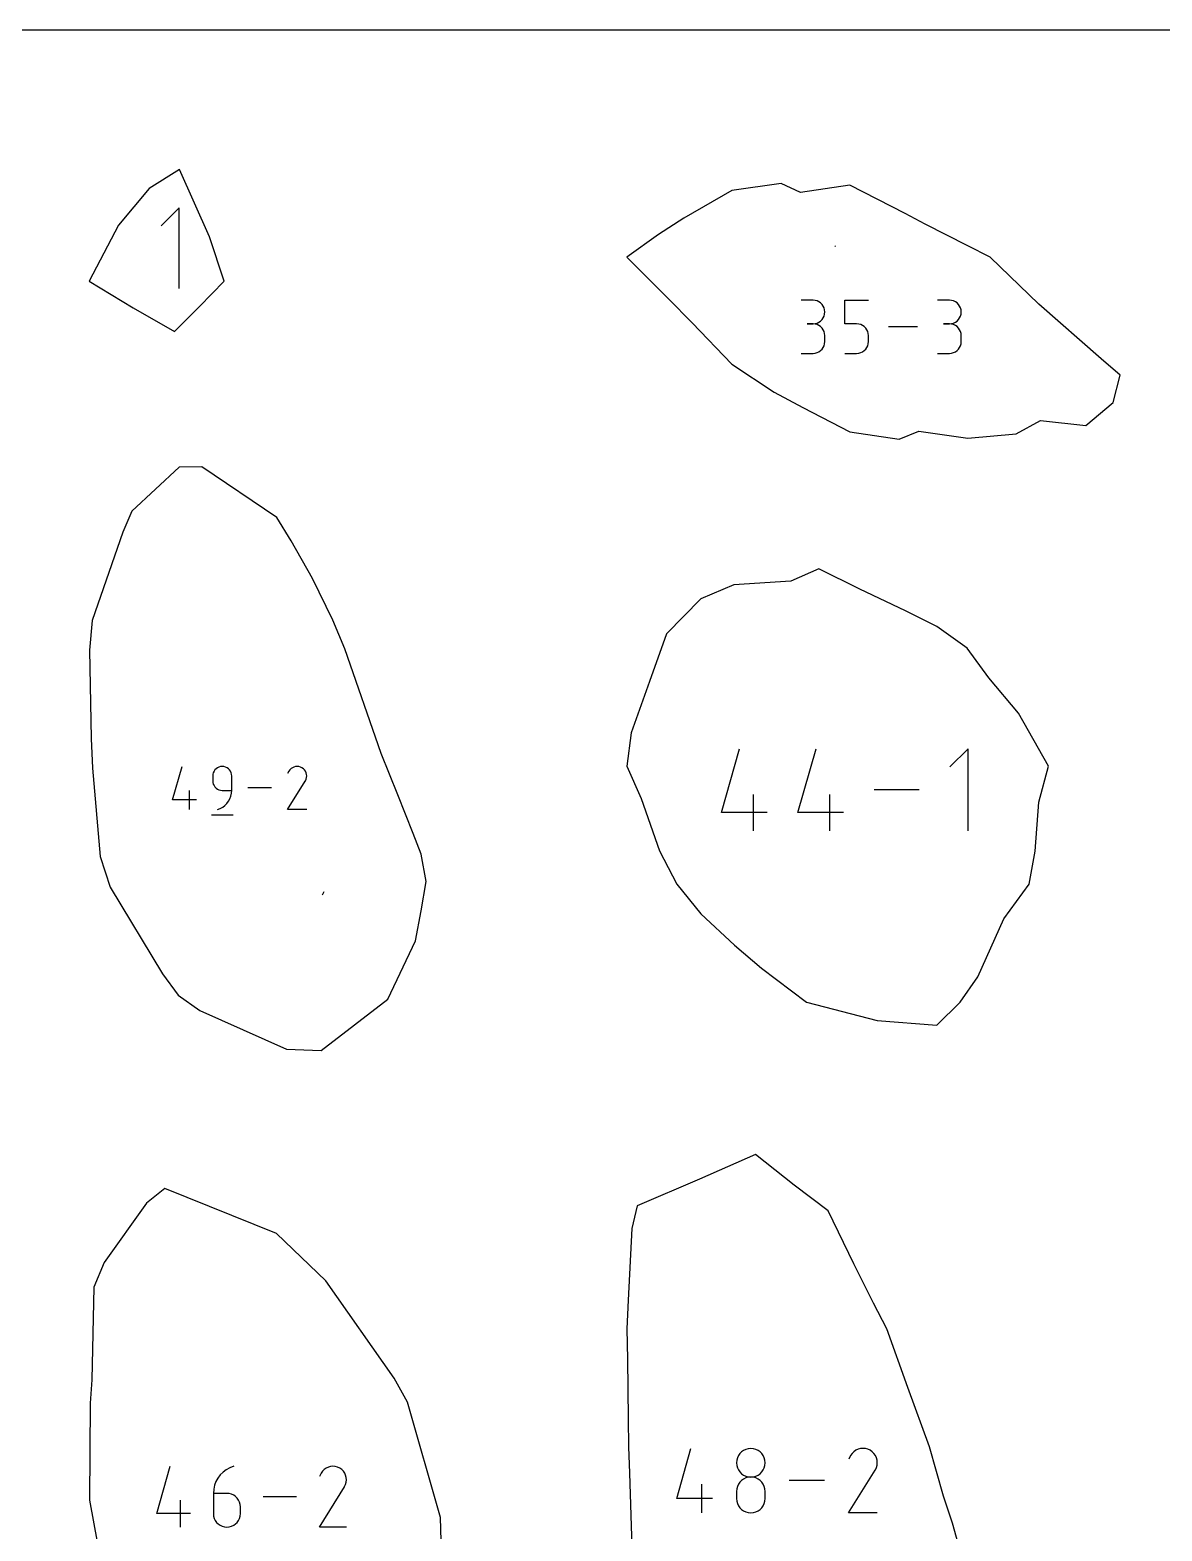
# Model space of a CAD drawing. Extents: x 0 to 12.2, y 0 to 12.
# Drawn here: x 5.933 to 7.024, y 10.553 to 12 of the extents above; entities that cross this region are included whole.
import ezdxf

# ---------------------------------------------------------------- set-up
doc = ezdxf.new("R2010")
doc.units = 0

msp = doc.modelspace()

# ---------------------------------------------------------------- linework, layer by layer
at = {"layer": 'annotation', "color": 1}
for p, q in [((6.076483, 11.828417), (6.059231, 11.811161)), ((6.076483, 11.750818), (6.076483, 11.828417)), ((6.709364, 11.791788), (6.708502, 11.791143)), ((6.687538, 11.739524), (6.676131, 11.739524)), ((6.689589, 11.73934), (6.687538, 11.739524)), ((6.69152, 11.738809), (6.689589, 11.73934)), ((6.693297, 11.737964), (6.69152, 11.738809)), ((6.694889, 11.736839), (6.693297, 11.737964)), ((6.696263, 11.735464), (6.694889, 11.736839)), ((6.718208, 11.716708), (6.718208, 11.739583)), ((6.718208, 11.739583), (6.741021, 11.739583)), ((6.819041, 11.739524), (6.807634, 11.739524)), ((6.821093, 11.73934), (6.819041, 11.739524)), ((6.823023, 11.738809), (6.821093, 11.73934)), ((6.824801, 11.737964), (6.823023, 11.738809)), ((6.826392, 11.736839), (6.824801, 11.737964)), ((6.827767, 11.735464), (6.826392, 11.736839)), ((6.697388, 11.733874), (6.696263, 11.735464)), ((6.696263, 11.720775), (6.697388, 11.72237)), ((6.698232, 11.7321), (6.697388, 11.733874)), ((6.697388, 11.72237), (6.698232, 11.724149)), ((6.698761, 11.730175), (6.698232, 11.7321)), ((6.698232, 11.724149), (6.698761, 11.726081)), ((6.698945, 11.728133), (6.698761, 11.730175)), ((6.698761, 11.726081), (6.698945, 11.728133)), ((6.698945, 11.728133), (6.698945, 11.728133)), ((6.828892, 11.733874), (6.827767, 11.735464)), ((6.827767, 11.720775), (6.828892, 11.72237)), ((6.829735, 11.7321), (6.828892, 11.733874)), ((6.828892, 11.72237), (6.829735, 11.724149)), ((6.830265, 11.730175), (6.829735, 11.7321)), ((6.829735, 11.724149), (6.830265, 11.726081)), ((6.830448, 11.728133), (6.830265, 11.730175)), ((6.830265, 11.726081), (6.830448, 11.728133)), ((6.830448, 11.728133), (6.830448, 11.728133)), ((6.687538, 11.71671), (6.681826, 11.71671)), ((6.681826, 11.71671), (6.687538, 11.71671)), ((6.687538, 11.71671), (6.689589, 11.716894)), ((6.689589, 11.716526), (6.687538, 11.71671)), ((6.687538, 11.71671), (6.687538, 11.71671)), ((6.689589, 11.716894), (6.69152, 11.717425)), ((6.69152, 11.715995), (6.689589, 11.716526)), ((6.69152, 11.717425), (6.693297, 11.718271)), ((6.693297, 11.715151), (6.69152, 11.715995)), ((6.693297, 11.718271), (6.694889, 11.719398)), ((6.694889, 11.714025), (6.693297, 11.715151)), ((6.694889, 11.719398), (6.696263, 11.720775)), ((6.696263, 11.71265), (6.694889, 11.714025)), ((6.697388, 11.71106), (6.696263, 11.71265)), ((6.698232, 11.709286), (6.697388, 11.71106)), ((6.698761, 11.707362), (6.698232, 11.709286)), ((6.729615, 11.716708), (6.718208, 11.716708)), ((6.731663, 11.716525), (6.729615, 11.716708)), ((6.733591, 11.715997), (6.731663, 11.716525)), ((6.735368, 11.715156), (6.733591, 11.715997)), ((6.73696, 11.714034), (6.735368, 11.715156)), ((6.738336, 11.712662), (6.73696, 11.714034)), ((6.739462, 11.711073), (6.738336, 11.712662)), ((6.740307, 11.709298), (6.739462, 11.711073)), ((6.740837, 11.707369), (6.740307, 11.709298)), ((6.788376, 11.713899), (6.760289, 11.713899)), ((6.819041, 11.71671), (6.81333, 11.71671)), ((6.81333, 11.71671), (6.819041, 11.71671)), ((6.819041, 11.71671), (6.821093, 11.716894)), ((6.821093, 11.716526), (6.819041, 11.71671)), ((6.819041, 11.71671), (6.819041, 11.71671)), ((6.821093, 11.716894), (6.823023, 11.717425)), ((6.823023, 11.715995), (6.821093, 11.716526)), ((6.823023, 11.717425), (6.824801, 11.718271)), ((6.824801, 11.715151), (6.823023, 11.715995)), ((6.824801, 11.718271), (6.826392, 11.719398)), ((6.826392, 11.714025), (6.824801, 11.715151)), ((6.826392, 11.719398), (6.827767, 11.720775)), ((6.827767, 11.71265), (6.826392, 11.714025)), ((6.828892, 11.71106), (6.827767, 11.71265)), ((6.829735, 11.709286), (6.828892, 11.71106)), ((6.830265, 11.707362), (6.829735, 11.709286)), ((6.696263, 11.692275), (6.697388, 11.693866)), ((6.697388, 11.693866), (6.698232, 11.695639)), ((6.698232, 11.695639), (6.698761, 11.697564)), ((6.698945, 11.705319), (6.698761, 11.707362)), ((6.698761, 11.697564), (6.698945, 11.699608)), ((6.698945, 11.699608), (6.698945, 11.705319)), ((6.698945, 11.705319), (6.698945, 11.705319)), ((6.738335, 11.692279), (6.739461, 11.693873)), ((6.739461, 11.693873), (6.740306, 11.695651)), ((6.740306, 11.695651), (6.740837, 11.697583)), ((6.741021, 11.705318), (6.740837, 11.707369)), ((6.740837, 11.697583), (6.741021, 11.699635)), ((6.741021, 11.699635), (6.741021, 11.705318)), ((6.741021, 11.705318), (6.741021, 11.705318)), ((6.827767, 11.692275), (6.828892, 11.693866)), ((6.828892, 11.693866), (6.829735, 11.695639)), ((6.829735, 11.695639), (6.830265, 11.697564)), ((6.830448, 11.705319), (6.830265, 11.707362)), ((6.830265, 11.697564), (6.830448, 11.699608)), ((6.830448, 11.699608), (6.830448, 11.705319)), ((6.830448, 11.705319), (6.830448, 11.705319)), ((6.676131, 11.688217), (6.687538, 11.688217)), ((6.687538, 11.688217), (6.689589, 11.688401)), ((6.687538, 11.688217), (6.687538, 11.688217)), ((6.689589, 11.688401), (6.69152, 11.688931)), ((6.69152, 11.688931), (6.693297, 11.689776)), ((6.693297, 11.689776), (6.694889, 11.690901)), ((6.694889, 11.690901), (6.696263, 11.692275)), ((6.718208, 11.688215), (6.729615, 11.688215)), ((6.729615, 11.688215), (6.731662, 11.688399)), ((6.729615, 11.688215), (6.729615, 11.688215)), ((6.731662, 11.688399), (6.73359, 11.68893)), ((6.73359, 11.68893), (6.735367, 11.689775)), ((6.735367, 11.689775), (6.736959, 11.690902)), ((6.736959, 11.690902), (6.738335, 11.692279)), ((6.807634, 11.688217), (6.819041, 11.688217)), ((6.819041, 11.688217), (6.821093, 11.688401)), ((6.819041, 11.688217), (6.819041, 11.688217)), ((6.821093, 11.688401), (6.823023, 11.688931)), ((6.823023, 11.688931), (6.824801, 11.689776)), ((6.824801, 11.689776), (6.826392, 11.690901)), ((6.826392, 11.690901), (6.827767, 11.692275)), ((6.599254, 11.245481), (6.616816, 11.307069)), ((6.672925, 11.245481), (6.690486, 11.307069)), ((6.837203, 11.307069), (6.819597, 11.289459)), ((6.837203, 11.227875), (6.837203, 11.307069)), ((6.070207, 11.257658), (6.079408, 11.289927)), ((6.113371, 11.288666), (6.112085, 11.287756)), ((6.114806, 11.289349), (6.113371, 11.288666)), ((6.116363, 11.289778), (6.114806, 11.289349)), ((6.118017, 11.289927), (6.116363, 11.289778)), ((6.119674, 11.289778), (6.118017, 11.289927)), ((6.118017, 11.289927), (6.118017, 11.289927)), ((6.121234, 11.289349), (6.119674, 11.289778)), ((6.122669, 11.288666), (6.121234, 11.289349)), ((6.123955, 11.287756), (6.122669, 11.288666)), ((6.185701, 11.288714), (6.184393, 11.287811)), ((6.187132, 11.289373), (6.185701, 11.288714)), ((6.188649, 11.28978), (6.187132, 11.289373)), ((6.190218, 11.289926), (6.188649, 11.28978)), ((6.191804, 11.289801), (6.190218, 11.289926)), ((6.193371, 11.289397), (6.191804, 11.289801)), ((6.194885, 11.288704), (6.193371, 11.289397)), ((6.196239, 11.287742), (6.194885, 11.288704)), ((6.194885, 11.288704), (6.194885, 11.288704)), ((6.108952, 11.282357), (6.108803, 11.2807)), ((6.108803, 11.2807), (6.108803, 11.276086)), ((6.108803, 11.276086), (6.108803, 11.276086)), ((6.108803, 11.276086), (6.108952, 11.274429)), ((6.109381, 11.283918), (6.108952, 11.282357)), ((6.108952, 11.274429), (6.109381, 11.272869)), ((6.110063, 11.285355), (6.109381, 11.283918)), ((6.110973, 11.286643), (6.110063, 11.285355)), ((6.112085, 11.287756), (6.110973, 11.286643)), ((6.125065, 11.286643), (6.123955, 11.287756)), ((6.125974, 11.285355), (6.125065, 11.286643)), ((6.126655, 11.283918), (6.125974, 11.285355)), ((6.127083, 11.282357), (6.126655, 11.283918)), ((6.127231, 11.2807), (6.127083, 11.282357)), ((6.127231, 11.266862), (6.127231, 11.2807)), ((6.127231, 11.2807), (6.127231, 11.2807)), ((6.181044, 11.248434), (6.198072, 11.275847)), ((6.18228, 11.285313), (6.18107, 11.282992)), ((6.183241, 11.286675), (6.18228, 11.285313)), ((6.184393, 11.287811), (6.183241, 11.286675)), ((6.197371, 11.286588), (6.196239, 11.287742)), ((6.198271, 11.285278), (6.197371, 11.286588)), ((6.198072, 11.275847), (6.198093, 11.275872)), ((6.198072, 11.275847), (6.198072, 11.275847)), ((6.198093, 11.275872), (6.198112, 11.275897)), ((6.198112, 11.275897), (6.198131, 11.275923)), ((6.198131, 11.275923), (6.198149, 11.27595)), ((6.198149, 11.27595), (6.198167, 11.275977)), ((6.198167, 11.275977), (6.198185, 11.276005)), ((6.198185, 11.276005), (6.198202, 11.276035)), ((6.198202, 11.276035), (6.198219, 11.276066)), ((6.198219, 11.276066), (6.198236, 11.276099)), ((6.198236, 11.276099), (6.19894, 11.277609)), ((6.198236, 11.276099), (6.198236, 11.276099)), ((6.198929, 11.283846), (6.198271, 11.285278)), ((6.199335, 11.282327), (6.198929, 11.283846)), ((6.19894, 11.277609), (6.19935, 11.279173)), ((6.199479, 11.280758), (6.199335, 11.282327)), ((6.19935, 11.279173), (6.199479, 11.280758)), ((6.08634, 11.248434), (6.08634, 11.266862)), ((6.109381, 11.272869), (6.110063, 11.271432)), ((6.110063, 11.271432), (6.110973, 11.270144)), ((6.110973, 11.270144), (6.112085, 11.269032)), ((6.112085, 11.269032), (6.113371, 11.268122)), ((6.113371, 11.268122), (6.114806, 11.267439)), ((6.114806, 11.267439), (6.116363, 11.267011)), ((6.116363, 11.267011), (6.118017, 11.266862)), ((6.118017, 11.266862), (6.127231, 11.266862)), ((6.12547, 11.258829), (6.126432, 11.261375)), ((6.126432, 11.261375), (6.127027, 11.264064)), ((6.127027, 11.264064), (6.127231, 11.266862)), ((6.165485, 11.26918), (6.142798, 11.26918)), ((6.630046, 11.227875), (6.630046, 11.263047)), ((6.703716, 11.227875), (6.703716, 11.263047)), ((6.789904, 11.267472), (6.746602, 11.267472)), ((6.093246, 11.257658), (6.070207, 11.257658)), ((6.113406, 11.248434), (6.116041, 11.249416)), ((6.113406, 11.248434), (6.113406, 11.248434)), ((6.116041, 11.249416), (6.11846, 11.250743)), ((6.11846, 11.250743), (6.120637, 11.252382)), ((6.120637, 11.252382), (6.122548, 11.254298)), ((6.122548, 11.254298), (6.124167, 11.256458)), ((6.124167, 11.256458), (6.12547, 11.258829)), ((6.199472, 11.248434), (6.181044, 11.248434)), ((6.643227, 11.245481), (6.599254, 11.245481)), ((6.716897, 11.245481), (6.672925, 11.245481)), ((6.107652, 11.243247), (6.128398, 11.243247)), ((6.214801, 11.166058), (6.216132, 11.169441)), ((6.556105, 10.584128), (6.569869, 10.632399)), ((6.614709, 10.623353), (6.614068, 10.621027)), ((6.61573, 10.625496), (6.614709, 10.623353)), ((6.617091, 10.627418), (6.61573, 10.625496)), ((6.618753, 10.629079), (6.617091, 10.627418)), ((6.620677, 10.630439), (6.618753, 10.629079)), ((6.622824, 10.631459), (6.620677, 10.630439)), ((6.625154, 10.632101), (6.622824, 10.631459)), ((6.627629, 10.632323), (6.625154, 10.632101)), ((6.630104, 10.632101), (6.627629, 10.632323)), ((6.627629, 10.632323), (6.627629, 10.632323)), ((6.632434, 10.631459), (6.630104, 10.632101)), ((6.634581, 10.630439), (6.632434, 10.631459)), ((6.636505, 10.629079), (6.634581, 10.630439)), ((6.638167, 10.627418), (6.636505, 10.629079)), ((6.639528, 10.625496), (6.638167, 10.627418)), ((6.640549, 10.623353), (6.639528, 10.625496)), ((6.64119, 10.621027), (6.640549, 10.623353)), ((6.723757, 10.625497), (6.721947, 10.622025)), ((6.725194, 10.627534), (6.723757, 10.625497)), ((6.726917, 10.629234), (6.725194, 10.627534)), ((6.728875, 10.630584), (6.726917, 10.629234)), ((6.731015, 10.631571), (6.728875, 10.630584)), ((6.733285, 10.63218), (6.731015, 10.631571)), ((6.735632, 10.632398), (6.733285, 10.63218)), ((6.738004, 10.632211), (6.735632, 10.632398)), ((6.740348, 10.631606), (6.738004, 10.632211)), ((6.742613, 10.630569), (6.740348, 10.631606)), ((6.744638, 10.629131), (6.742613, 10.630569)), ((6.742613, 10.630569), (6.742613, 10.630569)), ((6.746331, 10.627405), (6.744638, 10.629131)), ((6.747678, 10.625445), (6.746331, 10.627405)), ((6.748662, 10.623302), (6.747678, 10.625445)), ((6.749269, 10.621031), (6.748662, 10.623302)), ((6.054846, 10.569518), (6.067865, 10.615175)), ((6.118798, 10.609562), (6.116091, 10.606844)), ((6.121882, 10.611888), (6.118798, 10.609562)), ((6.125309, 10.613775), (6.121882, 10.611888)), ((6.129044, 10.615175), (6.125309, 10.613775)), ((6.129044, 10.615175), (6.129044, 10.615175)), ((6.213421, 10.608647), (6.211709, 10.605363)), ((6.21478, 10.610573), (6.213421, 10.608647)), ((6.21641, 10.612181), (6.21478, 10.610573)), ((6.218262, 10.613458), (6.21641, 10.612181)), ((6.220286, 10.614391), (6.218262, 10.613458)), ((6.222433, 10.614967), (6.220286, 10.614391)), ((6.224653, 10.615174), (6.222433, 10.614967)), ((6.226896, 10.614997), (6.224653, 10.615174)), ((6.229114, 10.614425), (6.226896, 10.614997)), ((6.231256, 10.613444), (6.229114, 10.614425)), ((6.233171, 10.612084), (6.231256, 10.613444)), ((6.231256, 10.613444), (6.231256, 10.613444)), ((6.234773, 10.610451), (6.233171, 10.612084)), ((6.236047, 10.608597), (6.234773, 10.610451)), ((6.236978, 10.606571), (6.236047, 10.608597)), ((6.614068, 10.621027), (6.613846, 10.618559)), ((6.613846, 10.618559), (6.613846, 10.618559)), ((6.613846, 10.618559), (6.614068, 10.61608)), ((6.614068, 10.61608), (6.61471, 10.613745)), ((6.61471, 10.613745), (6.615731, 10.611595)), ((6.615731, 10.611595), (6.617092, 10.609669)), ((6.617092, 10.609669), (6.618755, 10.608004)), ((6.636504, 10.608004), (6.638166, 10.609669)), ((6.638166, 10.609669), (6.639528, 10.611595)), ((6.639528, 10.611595), (6.640549, 10.613745)), ((6.640549, 10.613745), (6.64119, 10.61608)), ((6.641412, 10.618559), (6.64119, 10.621027)), ((6.64119, 10.61608), (6.641412, 10.618559)), ((6.641412, 10.618559), (6.641412, 10.618559)), ((6.721908, 10.570329), (6.747381, 10.611336)), ((6.747381, 10.611336), (6.747411, 10.611374)), ((6.747381, 10.611336), (6.747381, 10.611336)), ((6.747411, 10.611374), (6.747441, 10.611412)), ((6.747441, 10.611412), (6.747469, 10.611451)), ((6.747469, 10.611451), (6.747496, 10.61149)), ((6.747496, 10.61149), (6.747523, 10.611531)), ((6.747523, 10.611531), (6.747549, 10.611574)), ((6.747549, 10.611574), (6.747575, 10.611618)), ((6.747575, 10.611618), (6.7476, 10.611665)), ((6.7476, 10.611665), (6.747626, 10.611714)), ((6.747626, 10.611714), (6.748678, 10.613972)), ((6.747626, 10.611714), (6.747626, 10.611714)), ((6.748678, 10.613972), (6.749292, 10.616313)), ((6.749484, 10.618683), (6.749269, 10.621031)), ((6.749292, 10.616313), (6.749484, 10.618683)), ((6.110592, 10.596812), (6.109749, 10.592999)), ((6.111953, 10.600422), (6.110592, 10.596812)), ((6.113798, 10.603782), (6.111953, 10.600422)), ((6.116091, 10.606844), (6.113798, 10.603782)), ((6.211672, 10.556465), (6.235766, 10.595252)), ((6.235766, 10.595252), (6.235795, 10.595288)), ((6.235766, 10.595252), (6.235766, 10.595252)), ((6.235795, 10.595288), (6.235822, 10.595324)), ((6.235822, 10.595324), (6.235849, 10.595361)), ((6.235849, 10.595361), (6.235875, 10.595398)), ((6.235875, 10.595398), (6.2359, 10.595437)), ((6.2359, 10.595437), (6.235925, 10.595477)), ((6.235925, 10.595477), (6.235949, 10.595519)), ((6.235949, 10.595519), (6.235973, 10.595563)), ((6.235973, 10.595563), (6.235998, 10.59561)), ((6.235998, 10.59561), (6.236993, 10.597746)), ((6.235998, 10.59561), (6.235998, 10.59561)), ((6.237552, 10.604422), (6.236978, 10.606571)), ((6.236993, 10.597746), (6.237574, 10.59996)), ((6.237755, 10.602202), (6.237552, 10.604422)), ((6.237574, 10.59996), (6.237755, 10.602202)), ((6.580239, 10.570329), (6.580239, 10.597896)), ((6.614709, 10.59577), (6.614068, 10.593436)), ((6.61573, 10.597919), (6.614709, 10.59577)), ((6.617091, 10.599845), (6.61573, 10.597919)), ((6.618753, 10.601509), (6.617091, 10.599845)), ((6.620677, 10.602871), (6.618753, 10.601509)), ((6.618755, 10.608004), (6.620679, 10.606642)), ((6.622824, 10.603892), (6.620677, 10.602871)), ((6.620679, 10.606642), (6.622825, 10.605621)), ((6.625154, 10.604534), (6.622824, 10.603892)), ((6.622825, 10.605621), (6.625155, 10.604979)), ((6.627629, 10.604756), (6.625154, 10.604534)), ((6.625155, 10.604979), (6.627629, 10.604756)), ((6.627629, 10.604756), (6.630103, 10.604979)), ((6.630104, 10.604534), (6.627629, 10.604756)), ((6.627629, 10.604756), (6.627629, 10.604756)), ((6.627629, 10.604756), (6.627629, 10.604756)), ((6.630103, 10.604979), (6.632433, 10.605621)), ((6.632434, 10.603893), (6.630104, 10.604534)), ((6.632433, 10.605621), (6.63458, 10.606642)), ((6.634581, 10.602872), (6.632434, 10.603893)), ((6.63458, 10.606642), (6.636504, 10.608004)), ((6.636505, 10.60151), (6.634581, 10.602872)), ((6.638167, 10.599847), (6.636505, 10.60151)), ((6.639528, 10.597921), (6.638167, 10.599847)), ((6.640549, 10.595771), (6.639528, 10.597921)), ((6.64119, 10.593437), (6.640549, 10.595771)), ((6.698633, 10.601364), (6.664695, 10.601364)), ((6.077673, 10.556466), (6.077673, 10.58254)), ((6.109749, 10.592999), (6.109461, 10.589031)), ((6.109461, 10.589031), (6.109461, 10.569518)), ((6.122498, 10.589031), (6.109461, 10.589031)), ((6.124842, 10.588822), (6.122498, 10.589031)), ((6.127049, 10.588218), (6.124842, 10.588822)), ((6.12908, 10.587257), (6.127049, 10.588218)), ((6.130899, 10.585974), (6.12908, 10.587257)), ((6.13247, 10.584406), (6.130899, 10.585974)), ((6.133756, 10.58259), (6.13247, 10.584406)), ((6.13472, 10.580561), (6.133756, 10.58259)), ((6.135325, 10.578356), (6.13472, 10.580561)), ((6.189658, 10.58582), (6.157556, 10.58582)), ((6.59057, 10.584128), (6.556105, 10.584128)), ((6.614068, 10.593436), (6.613846, 10.590958)), ((6.613846, 10.590958), (6.613846, 10.584091)), ((6.613846, 10.584091), (6.613846, 10.584091)), ((6.613846, 10.584091), (6.614068, 10.581613)), ((6.614068, 10.581613), (6.61471, 10.579282)), ((6.61471, 10.579282), (6.615731, 10.577137)), ((6.639528, 10.577137), (6.640549, 10.579282)), ((6.640549, 10.579282), (6.64119, 10.581613)), ((6.641412, 10.590958), (6.64119, 10.593437)), ((6.64119, 10.581613), (6.641412, 10.584091)), ((6.641412, 10.584091), (6.641412, 10.590958)), ((6.641412, 10.590958), (6.641412, 10.590958)), ((6.087445, 10.569518), (6.054846, 10.569518)), ((6.109461, 10.569518), (6.109461, 10.569518)), ((6.109461, 10.569518), (6.109671, 10.567172)), ((6.109671, 10.567172), (6.110278, 10.564965)), ((6.110278, 10.564965), (6.111244, 10.562931)), ((6.133756, 10.562931), (6.13472, 10.564965)), ((6.13472, 10.564965), (6.135325, 10.567172)), ((6.135535, 10.576012), (6.135325, 10.578356)), ((6.135325, 10.567172), (6.135535, 10.569518)), ((6.135535, 10.569518), (6.135535, 10.576012)), ((6.135535, 10.576012), (6.135535, 10.576012)), ((6.615731, 10.577137), (6.617092, 10.575217)), ((6.617092, 10.575217), (6.618755, 10.573559)), ((6.618755, 10.573559), (6.620679, 10.572203)), ((6.620679, 10.572203), (6.622825, 10.571186)), ((6.622825, 10.571186), (6.625155, 10.570548)), ((6.625155, 10.570548), (6.627629, 10.570327)), ((6.627629, 10.570327), (6.630103, 10.570548)), ((6.627629, 10.570327), (6.627629, 10.570327)), ((6.630103, 10.570548), (6.632433, 10.571186)), ((6.632433, 10.571186), (6.63458, 10.572203)), ((6.63458, 10.572203), (6.636504, 10.573559)), ((6.636504, 10.573559), (6.638166, 10.575217)), ((6.638166, 10.575217), (6.639528, 10.577137)), ((6.749475, 10.570329), (6.721908, 10.570329)), ((6.111244, 10.562931), (6.112531, 10.56111)), ((6.112531, 10.56111), (6.114104, 10.559536)), ((6.114104, 10.559536), (6.115924, 10.558248)), ((6.115924, 10.558248), (6.117954, 10.557283)), ((6.117954, 10.557283), (6.120158, 10.556676)), ((6.120158, 10.556676), (6.122498, 10.556466)), ((6.122498, 10.556466), (6.124842, 10.556676)), ((6.122498, 10.556466), (6.122498, 10.556466)), ((6.124842, 10.556676), (6.127049, 10.557283)), ((6.127049, 10.557283), (6.12908, 10.558248)), ((6.12908, 10.558248), (6.130899, 10.559536)), ((6.130899, 10.559536), (6.13247, 10.56111)), ((6.13247, 10.56111), (6.133756, 10.562931)), ((6.237747, 10.556465), (6.211672, 10.556465))]:
    msp.add_line(p, q, dxfattribs=at)
at = {"layer": 'boundary', "color": 5}
for p, q in [((6.076684, 11.865566), (6.047611, 11.847185)), ((6.10574, 11.800746), (6.076684, 11.865566)), ((6.047611, 11.847185), (6.017842, 11.811911)), ((6.609345, 11.845127), (6.563148, 11.818689)), ((6.656852, 11.851966), (6.609345, 11.845127)), ((6.675619, 11.843467), (6.656852, 11.851966)), ((6.723126, 11.850306), (6.675619, 11.843467)), ((6.776477, 11.82321), (6.723126, 11.850306)), ((6.017842, 11.811911), (5.989845, 11.757774)), ((6.563148, 11.818689), (6.538488, 11.802857)), ((6.795514, 11.812874), (6.776477, 11.82321)), ((6.836906, 11.791871), (6.795514, 11.812874)), ((6.119976, 11.757774), (6.10574, 11.800746)), ((6.538488, 11.802857), (6.508074, 11.780997)), ((6.508074, 11.780997), (6.548311, 11.740738)), ((6.858281, 11.780997), (6.836906, 11.791871)), ((6.90524, 11.735538), (6.858281, 11.780997)), ((5.989845, 11.757774), (6.032189, 11.73202)), ((6.095978, 11.733543), (6.119976, 11.757774)), ((6.548311, 11.740738), (6.571011, 11.7177)), ((6.032189, 11.73202), (6.07198, 11.709312)), ((6.07198, 11.709312), (6.095978, 11.733543)), ((6.965355, 11.683014), (6.90524, 11.735538)), ((6.571011, 11.7177), (6.609345, 11.677854)), ((6.983655, 11.667217), (6.965355, 11.683014)), ((6.609345, 11.677854), (6.650104, 11.650973)), ((6.976922, 11.640981), (6.983655, 11.667217)), ((6.650104, 11.650973), (6.677858, 11.63612)), ((6.677858, 11.63612), (6.723126, 11.612452)), ((6.950686, 11.618715), (6.976922, 11.640981)), ((6.883523, 11.610744), (6.906924, 11.623443)), ((6.906924, 11.623443), (6.950686, 11.618715)), ((6.723126, 11.612452), (6.770632, 11.60556)), ((6.770632, 11.60556), (6.789399, 11.613365)), ((6.789399, 11.613365), (6.836906, 11.606473)), ((6.836906, 11.606473), (6.883523, 11.610744)), ((6.076352, 11.578435), (6.030795, 11.535925)), ((6.098288, 11.578868), (6.076352, 11.578435)), ((6.170563, 11.530049), (6.098288, 11.578868)), ((6.030795, 11.535925), (6.022065, 11.515733)), ((6.18459, 11.507592), (6.170563, 11.530049)), ((6.022065, 11.515733), (5.992557, 11.430584)), ((6.204872, 11.471118), (6.18459, 11.507592)), ((6.693066, 11.48056), (6.666084, 11.468746)), ((6.732648, 11.461018), (6.693066, 11.48056)), ((6.224505, 11.431018), (6.204872, 11.471118)), ((6.611231, 11.46505), (6.579286, 11.451435)), ((6.666084, 11.468746), (6.611231, 11.46505)), ((6.579286, 11.451435), (6.546198, 11.417844)), ((6.776678, 11.440075), (6.732648, 11.461018)), ((6.806846, 11.424889), (6.776678, 11.440075)), ((5.992557, 11.430584), (5.990116, 11.401953)), ((6.236055, 11.403229), (6.224505, 11.431018)), ((6.836155, 11.403965), (6.806846, 11.424889)), ((6.546198, 11.417844), (6.529762, 11.37182)), ((5.990116, 11.401953), (5.991647, 11.316804)), ((6.271379, 11.302488), (6.236055, 11.403229)), ((6.856907, 11.375256), (6.836155, 11.403965)), ((6.885519, 11.341301), (6.856907, 11.375256)), ((6.529762, 11.37182), (6.512092, 11.322331)), ((6.914652, 11.290185), (6.885519, 11.341301)), ((6.512092, 11.322331), (6.508074, 11.290185)), ((5.991647, 11.316804), (5.992855, 11.288173)), ((6.287284, 11.262418), (6.271379, 11.302488)), ((6.508074, 11.290185), (6.521882, 11.259076)), ((6.905212, 11.255348), (6.914652, 11.290185)), ((5.992855, 11.288173), (6.00022, 11.203023)), ((6.302022, 11.225229), (6.287284, 11.262418)), ((6.521882, 11.259076), (6.539554, 11.20864)), ((6.901864, 11.208175), (6.905212, 11.255348)), ((6.30993, 11.205226), (6.302022, 11.225229)), ((6.00022, 11.203023), (6.009929, 11.173595)), ((6.314568, 11.179005), (6.30993, 11.205226)), ((6.539554, 11.20864), (6.556391, 11.176405)), ((6.89595, 11.176405), (6.901864, 11.208175)), ((6.009929, 11.173595), (6.060396, 11.089845)), ((6.30993, 11.150604), (6.314568, 11.179005)), ((6.556391, 11.176405), (6.579286, 11.147812)), ((6.871607, 11.142999), (6.89595, 11.176405)), ((6.304249, 11.121929), (6.30993, 11.150604)), ((6.579286, 11.147812), (6.611857, 11.117685)), ((6.846451, 11.087094), (6.871607, 11.142999)), ((6.277616, 11.065611), (6.304249, 11.121929)), ((6.611857, 11.117685), (6.637725, 11.095421)), ((6.060396, 11.089845), (6.075544, 11.069316)), ((6.637725, 11.095421), (6.681212, 11.062625)), ((6.829506, 11.062625), (6.846451, 11.087094)), ((6.075544, 11.069316), (6.09631, 11.054735)), ((6.213324, 11.0161), (6.277616, 11.065611)), ((6.681212, 11.062625), (6.749273, 11.044993)), ((6.806846, 11.040636), (6.829506, 11.062625)), ((6.09631, 11.054735), (6.18006, 11.017277)), ((6.749273, 11.044993), (6.806846, 11.040636)), ((6.18006, 11.017277), (6.213324, 11.0161)), ((6.631942, 10.915636), (6.57807, 10.892169)), ((6.669457, 10.886378), (6.631942, 10.915636)), ((6.062511, 10.883077), (6.044914, 10.868973)), ((6.170317, 10.839733), (6.062511, 10.883077)), ((6.57807, 10.892169), (6.518162, 10.866325)), ((6.702076, 10.861369), (6.669457, 10.886378)), ((6.044914, 10.868973), (6.00418, 10.811751)), ((6.518162, 10.866325), (6.512738, 10.84452)), ((6.726781, 10.810406), (6.702076, 10.861369)), ((6.218019, 10.793835), (6.170317, 10.839733)), ((6.512738, 10.84452), (6.509213, 10.775386)), ((6.00418, 10.811751), (5.994358, 10.787739)), ((6.745723, 10.772447), (6.726781, 10.810406)), ((5.994358, 10.787739), (5.992173, 10.698441)), ((6.283651, 10.700237), (6.218019, 10.793835)), ((6.509213, 10.775386), (6.508074, 10.747589)), ((6.758772, 10.747589), (6.745723, 10.772447)), ((6.508074, 10.747589), (6.508552, 10.718305)), ((6.779083, 10.691072), (6.758772, 10.747589)), ((6.508552, 10.718305), (6.509277, 10.660884)), ((5.992173, 10.698441), (5.990681, 10.676138)), ((6.296469, 10.677005), (6.283651, 10.700237)), ((6.799785, 10.633809), (6.779083, 10.691072)), ((5.990681, 10.676138), (5.990171, 10.582482)), ((6.328504, 10.5659), (6.296469, 10.677005)), ((6.509277, 10.660884), (6.509715, 10.633809)), ((6.509715, 10.633809), (6.510693, 10.608581)), ((6.813233, 10.5863), (6.799785, 10.633809)), ((6.510693, 10.608581), (6.513012, 10.537425)), ((5.990171, 10.582482), (6.01069, 10.468147)), ((6.822048, 10.560467), (6.813233, 10.5863)), ((6.331399, 10.450897), (6.328504, 10.5659)), ((6.833447, 10.520029), (6.822048, 10.560467))]:
    msp.add_line(p, q, dxfattribs=at)
at = {"layer": 'frame', "color": 5}
msp.add_line((12, 12), (0, 12), dxfattribs=at)

doc.saveas('drawing.dxf')
